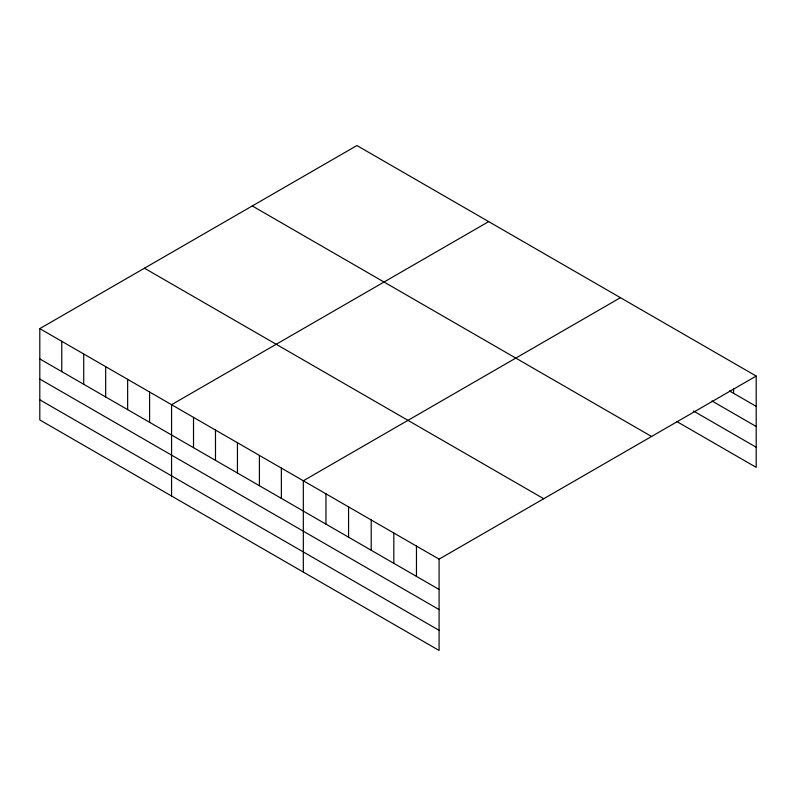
<?xml version="1.0" encoding="UTF-8"?>
<svg xmlns="http://www.w3.org/2000/svg" width="796" height="796" viewBox="0 0 796 796"><rect width="100%" height="100%" fill="white"/><g stroke="black" fill="none" stroke-linecap="round" stroke-linejoin="round"><path stroke-width="1.19" d="M439.084 609.577L439.084 559.15L39.8 328.629L39.8 419.94L439.084 650.461L439.084 609.577L39.8 379.055M677.008 421.651L756.2 467.371L756.2 376.06L356.916 145.539L39.8 328.629M488.684 221.606L171.558 404.696L171.558 496.007M620.442 297.684L303.326 480.774L303.326 572.085M439.084 559.15L756.2 376.06M729.464 390.916L756.2 406.358M711.972 400.965L756.2 426.497M693.465 411.015L756.2 447.243M252.272 205.955L651.546 436.477M144.454 268.212L543.728 498.734M39.8 358.926L439.084 589.448M39.8 399.801L439.084 630.323M733.574 388.448L733.574 393.294M416.457 546.086L416.457 576.384M393.831 533.022L393.831 563.319M371.205 519.957L371.205 550.255M348.578 506.893L348.578 537.191M325.952 493.838L325.952 524.136M281.366 468.088L281.366 498.386M259.406 455.411L259.406 485.709M237.447 442.735L237.447 473.033M215.487 430.059L215.487 460.357M193.518 417.383L193.518 447.68M149.598 392.02L149.598 422.318M127.639 379.344L127.639 409.642M105.679 366.667L105.679 396.965M83.719 353.981L83.719 384.279M61.76 341.305L61.76 371.603"/></g></svg>
